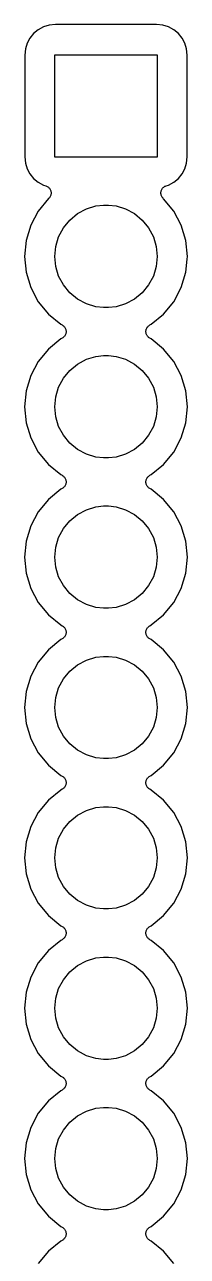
# Model space of a CAD drawing. Extents: x 1.79 to 9.66, y -5.89 to -1.5.
# Drawn here: x 4.634 to 4.742, y -3.663 to -2.844 of the extents above; entities that cross this region are included whole.
import ezdxf

# ---------------------------------------------------------------- set-up
doc = ezdxf.new("R2010")
doc.units = 0
doc.header["$MEASUREMENT"] = 0
doc.layers.add('BLACK', color=7, linetype='CONTINUOUS')

msp = doc.modelspace()

# ---------------------------------------------------------------- linework, layer by layer
at = {"layer": 'BLACK', "linetype": 'CONTINUOUS'}
for p, q in [((4.63979, -2.84959), (4.63729, -2.85263)), ((4.64283, -2.84709), (4.63979, -2.84959)), ((4.64631, -2.84523), (4.64283, -2.84709)), ((4.65008, -2.84409), (4.64631, -2.84523)), ((4.65425, -2.84368), (4.65008, -2.84409)), ((4.72175, -2.84368), (4.65425, -2.84368)), ((4.72592, -2.84409), (4.72175, -2.84368)), ((4.72969, -2.84523), (4.72592, -2.84409)), ((4.73317, -2.84709), (4.72969, -2.84523)), ((4.73621, -2.84959), (4.73317, -2.84709)), ((4.73871, -2.85263), (4.73621, -2.84959)), ((4.63543, -2.85611), (4.63429, -2.85988)), ((4.63729, -2.85263), (4.63543, -2.85611)), ((4.74057, -2.85611), (4.73871, -2.85263)), ((4.74171, -2.85988), (4.74057, -2.85611)), ((4.63429, -2.85988), (4.63388, -2.86405)), ((4.63388, -2.86405), (4.63388, -2.93155)), ((4.654, -2.9318), (4.654, -2.8638)), ((4.654, -2.8638), (4.722, -2.8638)), ((4.722, -2.8638), (4.722, -2.9318)), ((4.74212, -2.86405), (4.74171, -2.85988)), ((4.74212, -2.93155), (4.74212, -2.86405)), ((4.63388, -2.93155), (4.63429, -2.93572)), ((4.722, -2.9318), (4.654, -2.9318)), ((4.74171, -2.93572), (4.74212, -2.93155)), ((4.63429, -2.93572), (4.63543, -2.93949)), ((4.63543, -2.93949), (4.63729, -2.94297)), ((4.73871, -2.94297), (4.74057, -2.93949)), ((4.74057, -2.93949), (4.74171, -2.93572)), ((4.63729, -2.94297), (4.63979, -2.94601)), ((4.63979, -2.94601), (4.64283, -2.94851)), ((4.64283, -2.94851), (4.64631, -2.95037)), ((4.72969, -2.95037), (4.73317, -2.94851)), ((4.73317, -2.94851), (4.73621, -2.94601)), ((4.73621, -2.94601), (4.73871, -2.94297)), ((4.64631, -2.95037), (4.64785, -2.95083)), ((4.64785, -2.95083), (4.64789, -2.95085)), ((4.64789, -2.95085), (4.64789, -2.95085)), ((4.64789, -2.95085), (4.64789, -2.95085)), ((4.64789, -2.95085), (4.64791, -2.95085)), ((4.64791, -2.95085), (4.64835, -2.95104)), ((4.64835, -2.95104), (4.64879, -2.95123)), ((4.64879, -2.95123), (4.6488, -2.95124)), ((4.6488, -2.95124), (4.64881, -2.95124)), ((4.64881, -2.95124), (4.64921, -2.95151)), ((4.64921, -2.95151), (4.6496, -2.95178)), ((4.6496, -2.95178), (4.64961, -2.95179)), ((4.64961, -2.95179), (4.64962, -2.95179)), ((4.64962, -2.95179), (4.64995, -2.95213)), ((4.64995, -2.95213), (4.65028, -2.95247)), ((4.65028, -2.95247), (4.65029, -2.95248)), ((4.65029, -2.95248), (4.6503, -2.95249)), ((4.6503, -2.95249), (4.65056, -2.95289)), ((4.65056, -2.95289), (4.65082, -2.95329)), ((4.65082, -2.95329), (4.65082, -2.9533)), ((4.65082, -2.9533), (4.65083, -2.95331)), ((4.65083, -2.95331), (4.65101, -2.95375)), ((4.65101, -2.95375), (4.65119, -2.95419)), ((4.65127, -2.95661), (4.65118, -2.95708)), ((4.65119, -2.95419), (4.65119, -2.9542)), ((4.65119, -2.9542), (4.65119, -2.95421)), ((4.65119, -2.95421), (4.65128, -2.95468)), ((4.65137, -2.95615), (4.65127, -2.95661)), ((4.65128, -2.95468), (4.65137, -2.95515)), ((4.65137, -2.95515), (4.65137, -2.95516)), ((4.65137, -2.95516), (4.65138, -2.95517)), ((4.65138, -2.95517), (4.65137, -2.95564)), ((4.65137, -2.95564), (4.65137, -2.95613)), ((4.65137, -2.95613), (4.65137, -2.95614)), ((4.65137, -2.95614), (4.65137, -2.95615)), ((4.72462, -2.95606), (4.72463, -2.95558)), ((4.72462, -2.95607), (4.72462, -2.95606)), ((4.72462, -2.95608), (4.72462, -2.95607)), ((4.72471, -2.95655), (4.72462, -2.95608)), ((4.72463, -2.95508), (4.72473, -2.95461)), ((4.72463, -2.95509), (4.72463, -2.95508)), ((4.72463, -2.9551), (4.72463, -2.95509)), ((4.72463, -2.95558), (4.72463, -2.9551)), ((4.7248, -2.95702), (4.72471, -2.95655)), ((4.72473, -2.95461), (4.72483, -2.95415)), ((4.72481, -2.95703), (4.7248, -2.95702)), ((4.72481, -2.95704), (4.72481, -2.95703)), ((4.72499, -2.95748), (4.72481, -2.95704)), ((4.72483, -2.95412), (4.72502, -2.95369)), ((4.72483, -2.95414), (4.72483, -2.95412)), ((4.72483, -2.95415), (4.72483, -2.95414)), ((4.72502, -2.95369), (4.7252, -2.95325)), ((4.7252, -2.95325), (4.72521, -2.95324)), ((4.72521, -2.95323), (4.72548, -2.95283)), ((4.72521, -2.95324), (4.72521, -2.95323)), ((4.72548, -2.95283), (4.72575, -2.95244)), ((4.72575, -2.95243), (4.72576, -2.95242)), ((4.72575, -2.95244), (4.72575, -2.95243)), ((4.72576, -2.95242), (4.7261, -2.95208)), ((4.7261, -2.95208), (4.72644, -2.95175)), ((4.72644, -2.95175), (4.72645, -2.95174)), ((4.72645, -2.95174), (4.72646, -2.95173)), ((4.72646, -2.95173), (4.72686, -2.95147)), ((4.72686, -2.95147), (4.72725, -2.95121)), ((4.72725, -2.95121), (4.72726, -2.9512)), ((4.72726, -2.9512), (4.72727, -2.9512)), ((4.72727, -2.9512), (4.72772, -2.95101)), ((4.72772, -2.95101), (4.72815, -2.95083)), ((4.72815, -2.95083), (4.72969, -2.95037)), ((4.64968, -2.95937), (4.64288, -2.96765)), ((4.6499, -2.95915), (4.64968, -2.95937)), ((4.65024, -2.95881), (4.6499, -2.95915)), ((4.65025, -2.9588), (4.65024, -2.95881)), ((4.65026, -2.95879), (4.65025, -2.9588)), ((4.65052, -2.9584), (4.65026, -2.95879)), ((4.65079, -2.958), (4.65052, -2.9584)), ((4.6508, -2.95799), (4.65079, -2.958)), ((4.65099, -2.95754), (4.6508, -2.95798)), ((4.6508, -2.95798), (4.6508, -2.95799)), ((4.65117, -2.9571), (4.65099, -2.95754)), ((4.65118, -2.95708), (4.65117, -2.95709)), ((4.65117, -2.95709), (4.65117, -2.9571)), ((4.67493, -2.96624), (4.68133, -2.96429)), ((4.68133, -2.96429), (4.68633, -2.9638)), ((4.68633, -2.9638), (4.68967, -2.9638)), ((4.68967, -2.9638), (4.69467, -2.96429)), ((4.69467, -2.96429), (4.70107, -2.96624)), ((4.72517, -2.95792), (4.72499, -2.95748)), ((4.72517, -2.95793), (4.72517, -2.95792)), ((4.72518, -2.95794), (4.72517, -2.95793)), ((4.72544, -2.95834), (4.72518, -2.95794)), ((4.7257, -2.95874), (4.72544, -2.95834)), ((4.72571, -2.95875), (4.7257, -2.95874)), ((4.72571, -2.95876), (4.72571, -2.95875)), ((4.72604, -2.95909), (4.72571, -2.95876)), ((4.72636, -2.95942), (4.72604, -2.95909)), ((4.73312, -2.96765), (4.72636, -2.95942)), ((4.64288, -2.96765), (4.63787, -2.97704)), ((4.66384, -2.97364), (4.66902, -2.96939)), ((4.66902, -2.96939), (4.67493, -2.96624)), ((4.70107, -2.96624), (4.70698, -2.96939)), ((4.70698, -2.96939), (4.71216, -2.97364)), ((4.73813, -2.97704), (4.73312, -2.96765)), ((4.63787, -2.97704), (4.63478, -2.98721)), ((4.65644, -2.98473), (4.65959, -2.97882)), ((4.65959, -2.97882), (4.66384, -2.97364)), ((4.71216, -2.97364), (4.71641, -2.97882)), ((4.71641, -2.97882), (4.71956, -2.98473)), ((4.74122, -2.98721), (4.73813, -2.97704)), ((4.63478, -2.98721), (4.63374, -2.9978)), ((4.65449, -2.99113), (4.65644, -2.98473)), ((4.71956, -2.98473), (4.72151, -2.99113)), ((4.74226, -2.9978), (4.74122, -2.98721)), ((4.63374, -2.9978), (4.63478, -3.00839)), ((4.65384, -2.9978), (4.65449, -2.99113)), ((4.65449, -3.00447), (4.65384, -2.9978)), ((4.72151, -2.99113), (4.72216, -2.9978)), ((4.72216, -2.9978), (4.72151, -3.00447)), ((4.74207, -2.99971), (4.74226, -2.9978)), ((4.65644, -3.01087), (4.65449, -3.00447)), ((4.72151, -3.00447), (4.71956, -3.01087)), ((4.74122, -3.00839), (4.74207, -2.99971)), ((4.74207, -2.99971), (4.74207, -2.99971)), ((4.63478, -3.00839), (4.63787, -3.01856)), ((4.65959, -3.01678), (4.65644, -3.01087)), ((4.71956, -3.01087), (4.71641, -3.01678)), ((4.73813, -3.01856), (4.74122, -3.00839)), ((4.63787, -3.01856), (4.64288, -3.02795)), ((4.66384, -3.02196), (4.65959, -3.01678)), ((4.66902, -3.02621), (4.66384, -3.02196)), ((4.71216, -3.02196), (4.70698, -3.02621)), ((4.71641, -3.01678), (4.71216, -3.02196)), ((4.73312, -3.02795), (4.73813, -3.01856)), ((4.64288, -3.02795), (4.64963, -3.03617)), ((4.67493, -3.02936), (4.66902, -3.02621)), ((4.68133, -3.03131), (4.67493, -3.02936)), ((4.70107, -3.02936), (4.69467, -3.03131)), ((4.70698, -3.02621), (4.70107, -3.02936)), ((4.72637, -3.03617), (4.73312, -3.02795)), ((4.64963, -3.03617), (4.65785, -3.04292)), ((4.68633, -3.0318), (4.68133, -3.03131)), ((4.68967, -3.0318), (4.68633, -3.0318)), ((4.69467, -3.03131), (4.68967, -3.0318)), ((4.71815, -3.04292), (4.72637, -3.03617)), ((4.65785, -3.04292), (4.65874, -3.04339)), ((4.65874, -3.04339), (4.65878, -3.04341)), ((4.65878, -3.04341), (4.65878, -3.04341)), ((4.65878, -3.04341), (4.65878, -3.04341)), ((4.65878, -3.04341), (4.6588, -3.04342)), ((4.6588, -3.04342), (4.6592, -3.0437)), ((4.6592, -3.0437), (4.65959, -3.04396)), ((4.65959, -3.04396), (4.6596, -3.04397)), ((4.6596, -3.04397), (4.65961, -3.04398)), ((4.65961, -3.04398), (4.65994, -3.04432)), ((4.65994, -3.04432), (4.66027, -3.04466)), ((4.66027, -3.04466), (4.66028, -3.04467)), ((4.66028, -3.04467), (4.66029, -3.04468)), ((4.66029, -3.04468), (4.66054, -3.04507)), ((4.66054, -3.04507), (4.66081, -3.04547)), ((4.66081, -3.04547), (4.66081, -3.04548)), ((4.66081, -3.04548), (4.66082, -3.04549)), ((4.66082, -3.04549), (4.661, -3.04593)), ((4.661, -3.04593), (4.66118, -3.04638)), ((4.66118, -3.04638), (4.66118, -3.04639)), ((4.66118, -3.04639), (4.66118, -3.0464)), ((4.66118, -3.0464), (4.66127, -3.04687)), ((4.66127, -3.04687), (4.66136, -3.04734)), ((4.71465, -3.04727), (4.71474, -3.0468)), ((4.71474, -3.0468), (4.71484, -3.04633)), ((4.71484, -3.04631), (4.71503, -3.04588)), ((4.71484, -3.04632), (4.71484, -3.04631)), ((4.71484, -3.04633), (4.71484, -3.04632)), ((4.71503, -3.04588), (4.71521, -3.04543)), ((4.71521, -3.04543), (4.71522, -3.04542)), ((4.71522, -3.04541), (4.71549, -3.04502)), ((4.71522, -3.04542), (4.71522, -3.04541)), ((4.71549, -3.04502), (4.71576, -3.04462)), ((4.71576, -3.04461), (4.71577, -3.0446)), ((4.71576, -3.04462), (4.71576, -3.04461)), ((4.71577, -3.0446), (4.71611, -3.04427)), ((4.71611, -3.04427), (4.71645, -3.04393)), ((4.71645, -3.04393), (4.71646, -3.04393)), ((4.71646, -3.04392), (4.71686, -3.04366)), ((4.71646, -3.04393), (4.71646, -3.04392)), ((4.71686, -3.04366), (4.71726, -3.04339)), ((4.71726, -3.04339), (4.71815, -3.04292)), ((4.65785, -3.05268), (4.64963, -3.05943)), ((4.65874, -3.05221), (4.65785, -3.05268)), ((4.65913, -3.05195), (4.65874, -3.05221)), ((4.65954, -3.05168), (4.65913, -3.05195)), ((4.65955, -3.05167), (4.65954, -3.05167)), ((4.65954, -3.05167), (4.65954, -3.05168)), ((4.65988, -3.05134), (4.65955, -3.05167)), ((4.66023, -3.051), (4.65988, -3.05134)), ((4.66024, -3.05099), (4.66023, -3.051)), ((4.66051, -3.05059), (4.66024, -3.05098)), ((4.66024, -3.05098), (4.66024, -3.05099)), ((4.66078, -3.05019), (4.66051, -3.05059)), ((4.66079, -3.05017), (4.66078, -3.05018)), ((4.66078, -3.05018), (4.66078, -3.05019)), ((4.66097, -3.04973), (4.66079, -3.05017)), ((4.66116, -3.04929), (4.66097, -3.04973)), ((4.66126, -3.0488), (4.66116, -3.04927)), ((4.66116, -3.04927), (4.66116, -3.04928)), ((4.66116, -3.04928), (4.66116, -3.04929)), ((4.66135, -3.04833), (4.66126, -3.0488)), ((4.66136, -3.04832), (4.66135, -3.04833)), ((4.66136, -3.04734), (4.66136, -3.04735)), ((4.66136, -3.04735), (4.66136, -3.04736)), ((4.66136, -3.04736), (4.66136, -3.04784)), ((4.66136, -3.04784), (4.66136, -3.04831)), ((4.66136, -3.04831), (4.66136, -3.04832)), ((4.71464, -3.04728), (4.71465, -3.04727)), ((4.71464, -3.04729), (4.71464, -3.04728)), ((4.71464, -3.04777), (4.71464, -3.04729)), ((4.71464, -3.04824), (4.71464, -3.04777)), ((4.71464, -3.04825), (4.71464, -3.04824)), ((4.71464, -3.04826), (4.71464, -3.04825)), ((4.71473, -3.04873), (4.71464, -3.04826)), ((4.71482, -3.0492), (4.71473, -3.04873)), ((4.71482, -3.04921), (4.71482, -3.0492)), ((4.71482, -3.04922), (4.71482, -3.04921)), ((4.715, -3.04967), (4.71482, -3.04922)), ((4.71518, -3.05011), (4.715, -3.04967)), ((4.71519, -3.05012), (4.71518, -3.05011)), ((4.71519, -3.05013), (4.71519, -3.05012)), ((4.71545, -3.05052), (4.71519, -3.05013)), ((4.71571, -3.05092), (4.71545, -3.05052)), ((4.71572, -3.05093), (4.71571, -3.05092)), ((4.71573, -3.05094), (4.71572, -3.05093)), ((4.71606, -3.05128), (4.71573, -3.05094)), ((4.71639, -3.05162), (4.71606, -3.05128)), ((4.7164, -3.05163), (4.71639, -3.05162)), ((4.71641, -3.05164), (4.7164, -3.05163)), ((4.7168, -3.05191), (4.71641, -3.05164)), ((4.7172, -3.05218), (4.7168, -3.05191)), ((4.71722, -3.05219), (4.7172, -3.05218)), ((4.71726, -3.05221), (4.71722, -3.05219)), ((4.71722, -3.05219), (4.71722, -3.05219)), ((4.71722, -3.05219), (4.71722, -3.05219)), ((4.71815, -3.05268), (4.71726, -3.05221)), ((4.72637, -3.05943), (4.71815, -3.05268)), ((4.64963, -3.05943), (4.64288, -3.06765)), ((4.73312, -3.06765), (4.72637, -3.05943)), ((4.64288, -3.06765), (4.63787, -3.07704)), ((4.66384, -3.07364), (4.66902, -3.06939)), ((4.66902, -3.06939), (4.67493, -3.06624)), ((4.67493, -3.06624), (4.68133, -3.06429)), ((4.68133, -3.06429), (4.68633, -3.0638)), ((4.68633, -3.0638), (4.68967, -3.0638)), ((4.68967, -3.0638), (4.69467, -3.06429)), ((4.69467, -3.06429), (4.70107, -3.06624)), ((4.70107, -3.06624), (4.70698, -3.06939)), ((4.70698, -3.06939), (4.71216, -3.07364)), ((4.73813, -3.07704), (4.73312, -3.06765)), ((4.63787, -3.07704), (4.63478, -3.08721)), ((4.65644, -3.08473), (4.65959, -3.07882)), ((4.65959, -3.07882), (4.66384, -3.07364)), ((4.71216, -3.07364), (4.71641, -3.07882)), ((4.71641, -3.07882), (4.71956, -3.08473)), ((4.74122, -3.08721), (4.73813, -3.07704)), ((4.63478, -3.08721), (4.63374, -3.0978)), ((4.65449, -3.09113), (4.65644, -3.08473)), ((4.71956, -3.08473), (4.72151, -3.09113)), ((4.74226, -3.0978), (4.74122, -3.08721)), ((4.65384, -3.0978), (4.65449, -3.09113)), ((4.72151, -3.09113), (4.72216, -3.0978)), ((4.63374, -3.0978), (4.63478, -3.10839)), ((4.65449, -3.10447), (4.65384, -3.0978)), ((4.65644, -3.11087), (4.65449, -3.10447)), ((4.72151, -3.10447), (4.71956, -3.11087)), ((4.72216, -3.0978), (4.72151, -3.10447)), ((4.74122, -3.10839), (4.74226, -3.0978)), ((4.63478, -3.10839), (4.63787, -3.11856)), ((4.65959, -3.11678), (4.65644, -3.11087)), ((4.71956, -3.11087), (4.71641, -3.11678)), ((4.73813, -3.11856), (4.74122, -3.10839)), ((4.63787, -3.11856), (4.64288, -3.12795)), ((4.66384, -3.12196), (4.65959, -3.11678)), ((4.71641, -3.11678), (4.71216, -3.12196)), ((4.73312, -3.12795), (4.73813, -3.11856)), ((4.64288, -3.12795), (4.64963, -3.13617)), ((4.66902, -3.12621), (4.66384, -3.12196)), ((4.67493, -3.12936), (4.66902, -3.12621)), ((4.70698, -3.12621), (4.70107, -3.12936)), ((4.71216, -3.12196), (4.70698, -3.12621)), ((4.72637, -3.13617), (4.73312, -3.12795)), ((4.64963, -3.13617), (4.65785, -3.14292)), ((4.68133, -3.13131), (4.67493, -3.12936)), ((4.68633, -3.1318), (4.68133, -3.13131)), ((4.68967, -3.1318), (4.68633, -3.1318)), ((4.69467, -3.13131), (4.68967, -3.1318)), ((4.70107, -3.12936), (4.69467, -3.13131)), ((4.71815, -3.14292), (4.72637, -3.13617)), ((4.65785, -3.14292), (4.65874, -3.14339)), ((4.65874, -3.14339), (4.65878, -3.14341)), ((4.65878, -3.14341), (4.65878, -3.14341)), ((4.65878, -3.14341), (4.65878, -3.14341)), ((4.65878, -3.14341), (4.6588, -3.14342)), ((4.6588, -3.14342), (4.6592, -3.1437)), ((4.6592, -3.1437), (4.65959, -3.14396)), ((4.65959, -3.14396), (4.6596, -3.14397)), ((4.6596, -3.14397), (4.65961, -3.14398)), ((4.65961, -3.14398), (4.65994, -3.14432)), ((4.65994, -3.14432), (4.66027, -3.14466)), ((4.66027, -3.14466), (4.66028, -3.14467)), ((4.66028, -3.14467), (4.66029, -3.14468)), ((4.66029, -3.14468), (4.66054, -3.14507)), ((4.66054, -3.14507), (4.66081, -3.14547)), ((4.66081, -3.14547), (4.66081, -3.14548)), ((4.71503, -3.14588), (4.71521, -3.14543)), ((4.71521, -3.14543), (4.71522, -3.14542)), ((4.71522, -3.14541), (4.71549, -3.14502)), ((4.71522, -3.14542), (4.71522, -3.14541)), ((4.71549, -3.14502), (4.71576, -3.14462)), ((4.71576, -3.14461), (4.71577, -3.1446)), ((4.71576, -3.14462), (4.71576, -3.14461)), ((4.71577, -3.1446), (4.71611, -3.14427)), ((4.71611, -3.14427), (4.71645, -3.14393)), ((4.71645, -3.14393), (4.71646, -3.14393)), ((4.71646, -3.14392), (4.71686, -3.14366)), ((4.71646, -3.14393), (4.71646, -3.14392)), ((4.71686, -3.14366), (4.71726, -3.14339)), ((4.71726, -3.14339), (4.71815, -3.14292)), ((4.65785, -3.15268), (4.64963, -3.15943)), ((4.65874, -3.15221), (4.65785, -3.15268)), ((4.65913, -3.15195), (4.65874, -3.15221)), ((4.65954, -3.15168), (4.65913, -3.15195)), ((4.65955, -3.15167), (4.65954, -3.15167)), ((4.65954, -3.15167), (4.65954, -3.15168)), ((4.65988, -3.15134), (4.65955, -3.15167)), ((4.66023, -3.151), (4.65988, -3.15134)), ((4.66024, -3.15099), (4.66023, -3.151)), ((4.66051, -3.15059), (4.66024, -3.15098)), ((4.66024, -3.15098), (4.66024, -3.15099)), ((4.66078, -3.15019), (4.66051, -3.15059)), ((4.66079, -3.15017), (4.66078, -3.15018)), ((4.66078, -3.15018), (4.66078, -3.15019)), ((4.66097, -3.14973), (4.66079, -3.15017)), ((4.66081, -3.14548), (4.66082, -3.14549)), ((4.66082, -3.14549), (4.661, -3.14593)), ((4.66116, -3.14929), (4.66097, -3.14973)), ((4.661, -3.14593), (4.66118, -3.14638)), ((4.66126, -3.1488), (4.66116, -3.14927)), ((4.66116, -3.14927), (4.66116, -3.14928)), ((4.66116, -3.14928), (4.66116, -3.14929)), ((4.66118, -3.14638), (4.66118, -3.14639)), ((4.66118, -3.14639), (4.66118, -3.1464)), ((4.66118, -3.1464), (4.66127, -3.14687)), ((4.66135, -3.14833), (4.66126, -3.1488)), ((4.66127, -3.14687), (4.66136, -3.14734)), ((4.66136, -3.14832), (4.66135, -3.14833)), ((4.66136, -3.14734), (4.66136, -3.14735)), ((4.66136, -3.14735), (4.66136, -3.14736)), ((4.66136, -3.14736), (4.66136, -3.14784)), ((4.66136, -3.14784), (4.66136, -3.14831)), ((4.66136, -3.14831), (4.66136, -3.14832)), ((4.71464, -3.14728), (4.71465, -3.14727)), ((4.71464, -3.14729), (4.71464, -3.14728)), ((4.71464, -3.14777), (4.71464, -3.14729)), ((4.71464, -3.14824), (4.71464, -3.14777)), ((4.71464, -3.14825), (4.71464, -3.14824)), ((4.71464, -3.14826), (4.71464, -3.14825)), ((4.71473, -3.14873), (4.71464, -3.14826)), ((4.71465, -3.14727), (4.71474, -3.1468)), ((4.71482, -3.1492), (4.71473, -3.14873)), ((4.71474, -3.1468), (4.71484, -3.14633)), ((4.71482, -3.14921), (4.71482, -3.1492)), ((4.71482, -3.14922), (4.71482, -3.14921)), ((4.715, -3.14966), (4.71482, -3.14922)), ((4.71484, -3.14631), (4.71503, -3.14588)), ((4.71484, -3.14632), (4.71484, -3.14631)), ((4.71484, -3.14633), (4.71484, -3.14632)), ((4.71518, -3.15011), (4.715, -3.14966)), ((4.71519, -3.15012), (4.71518, -3.15011)), ((4.71519, -3.15013), (4.71519, -3.15012)), ((4.71545, -3.15052), (4.71519, -3.15013)), ((4.71571, -3.15092), (4.71545, -3.15052)), ((4.71572, -3.15093), (4.71571, -3.15092)), ((4.71573, -3.15094), (4.71572, -3.15093)), ((4.71606, -3.15128), (4.71573, -3.15094)), ((4.71639, -3.15162), (4.71606, -3.15128)), ((4.7164, -3.15163), (4.71639, -3.15162)), ((4.71641, -3.15164), (4.7164, -3.15163)), ((4.7168, -3.15191), (4.71641, -3.15164)), ((4.7172, -3.15218), (4.7168, -3.15191)), ((4.71722, -3.15219), (4.7172, -3.15218)), ((4.71726, -3.15221), (4.71722, -3.15219)), ((4.71722, -3.15219), (4.71722, -3.15219)), ((4.71722, -3.15219), (4.71722, -3.15219)), ((4.71815, -3.15268), (4.71726, -3.15221)), ((4.72637, -3.15943), (4.71815, -3.15268)), ((4.64963, -3.15943), (4.64288, -3.16765)), ((4.73312, -3.16765), (4.72637, -3.15943)), ((4.64288, -3.16765), (4.63787, -3.17704)), ((4.66384, -3.17364), (4.66902, -3.16939)), ((4.66902, -3.16939), (4.67493, -3.16624)), ((4.67493, -3.16624), (4.68133, -3.16429)), ((4.68133, -3.16429), (4.68633, -3.1638)), ((4.68633, -3.1638), (4.68967, -3.1638)), ((4.68967, -3.1638), (4.69467, -3.16429)), ((4.69467, -3.16429), (4.70107, -3.16624)), ((4.70107, -3.16624), (4.70698, -3.16939)), ((4.70698, -3.16939), (4.71216, -3.17364)), ((4.73813, -3.17704), (4.73312, -3.16765)), ((4.63787, -3.17704), (4.63478, -3.18721)), ((4.65959, -3.17882), (4.66384, -3.17364)), ((4.71216, -3.17364), (4.71641, -3.17882)), ((4.74122, -3.18721), (4.73813, -3.17704)), ((4.65449, -3.19113), (4.65644, -3.18473)), ((4.65644, -3.18473), (4.65959, -3.17882)), ((4.71641, -3.17882), (4.71956, -3.18473)), ((4.71956, -3.18473), (4.72151, -3.19113)), ((4.63478, -3.18721), (4.63374, -3.1978)), ((4.65384, -3.1978), (4.65449, -3.19113)), ((4.72151, -3.19113), (4.72216, -3.1978)), ((4.74226, -3.1978), (4.74122, -3.18721)), ((4.63374, -3.1978), (4.63478, -3.20839)), ((4.65449, -3.20447), (4.65384, -3.1978)), ((4.72216, -3.1978), (4.72151, -3.20447)), ((4.74122, -3.20839), (4.74226, -3.1978)), ((4.63478, -3.20839), (4.63787, -3.21856)), ((4.65644, -3.21087), (4.65449, -3.20447)), ((4.65959, -3.21678), (4.65644, -3.21087)), ((4.71956, -3.21087), (4.71641, -3.21678)), ((4.72151, -3.20447), (4.71956, -3.21087)), ((4.73813, -3.21856), (4.74122, -3.20839)), ((4.63787, -3.21856), (4.64288, -3.22795)), ((4.66384, -3.22196), (4.65959, -3.21678)), ((4.71641, -3.21678), (4.71216, -3.22196)), ((4.73312, -3.22795), (4.73813, -3.21856)), ((4.66902, -3.22621), (4.66384, -3.22196)), ((4.67493, -3.22936), (4.66902, -3.22621)), ((4.70698, -3.22621), (4.70107, -3.22936)), ((4.71216, -3.22196), (4.70698, -3.22621)), ((4.64288, -3.22795), (4.64963, -3.23617)), ((4.68133, -3.23131), (4.67493, -3.22936)), ((4.68633, -3.2318), (4.68133, -3.23131)), ((4.68967, -3.2318), (4.68633, -3.2318)), ((4.69467, -3.23131), (4.68967, -3.2318)), ((4.70107, -3.22936), (4.69467, -3.23131)), ((4.72637, -3.23617), (4.73312, -3.22795)), ((4.64963, -3.23617), (4.65785, -3.24292)), ((4.65785, -3.24292), (4.65874, -3.24339)), ((4.65874, -3.24339), (4.65878, -3.24341)), ((4.65878, -3.24341), (4.65878, -3.24341)), ((4.65878, -3.24341), (4.65878, -3.24341)), ((4.65878, -3.24341), (4.6588, -3.24342)), ((4.6588, -3.24342), (4.6592, -3.2437)), ((4.6592, -3.2437), (4.65959, -3.24396)), ((4.71646, -3.24392), (4.71686, -3.24366)), ((4.71686, -3.24366), (4.71726, -3.24339)), ((4.71726, -3.24339), (4.71815, -3.24292)), ((4.71815, -3.24292), (4.72637, -3.23617)), ((4.65913, -3.25195), (4.65874, -3.25221)), ((4.65954, -3.25168), (4.65913, -3.25195)), ((4.65955, -3.25167), (4.65954, -3.25167)), ((4.65954, -3.25167), (4.65954, -3.25168)), ((4.65988, -3.25134), (4.65955, -3.25167)), ((4.65959, -3.24396), (4.6596, -3.24397)), ((4.6596, -3.24397), (4.65961, -3.24398)), ((4.65961, -3.24398), (4.65994, -3.24432)), ((4.66023, -3.251), (4.65988, -3.25134)), ((4.65994, -3.24432), (4.66027, -3.24466)), ((4.66024, -3.25099), (4.66023, -3.251)), ((4.66051, -3.25059), (4.66024, -3.25098)), ((4.66024, -3.25098), (4.66024, -3.25099)), ((4.66027, -3.24466), (4.66028, -3.24467)), ((4.66028, -3.24467), (4.66029, -3.24468)), ((4.66029, -3.24468), (4.66054, -3.24507)), ((4.66078, -3.25019), (4.66051, -3.25059)), ((4.66054, -3.24507), (4.66081, -3.24547)), ((4.66079, -3.25017), (4.66078, -3.25018)), ((4.66078, -3.25018), (4.66078, -3.25019)), ((4.66097, -3.24973), (4.66079, -3.25017)), ((4.66081, -3.24547), (4.66081, -3.24548)), ((4.66081, -3.24548), (4.66082, -3.24549)), ((4.66082, -3.24549), (4.661, -3.24593)), ((4.66116, -3.24929), (4.66097, -3.24973)), ((4.661, -3.24593), (4.66118, -3.24638)), ((4.66126, -3.2488), (4.66116, -3.24927)), ((4.66116, -3.24927), (4.66116, -3.24928)), ((4.66116, -3.24928), (4.66116, -3.24929)), ((4.66118, -3.24638), (4.66118, -3.24639)), ((4.66118, -3.24639), (4.66118, -3.2464)), ((4.66118, -3.2464), (4.66127, -3.24686)), ((4.66135, -3.24833), (4.66126, -3.2488)), ((4.66127, -3.24686), (4.66136, -3.24734)), ((4.66136, -3.24832), (4.66135, -3.24833)), ((4.66136, -3.24734), (4.66136, -3.24735)), ((4.66136, -3.24735), (4.66136, -3.24736)), ((4.66136, -3.24736), (4.66136, -3.24784)), ((4.66136, -3.24784), (4.66136, -3.24831)), ((4.66136, -3.24831), (4.66136, -3.24832)), ((4.71464, -3.24728), (4.71465, -3.24727)), ((4.71464, -3.24729), (4.71464, -3.24728)), ((4.71464, -3.24776), (4.71464, -3.24729)), ((4.71464, -3.24824), (4.71464, -3.24776)), ((4.71464, -3.24825), (4.71464, -3.24824)), ((4.71464, -3.24826), (4.71464, -3.24825)), ((4.71473, -3.24873), (4.71464, -3.24826)), ((4.71465, -3.24727), (4.71474, -3.2468)), ((4.71482, -3.2492), (4.71473, -3.24873)), ((4.71474, -3.2468), (4.71484, -3.24633)), ((4.71482, -3.24921), (4.71482, -3.2492)), ((4.71482, -3.24922), (4.71482, -3.24921)), ((4.715, -3.24966), (4.71482, -3.24922)), ((4.71484, -3.24631), (4.71503, -3.24588)), ((4.71484, -3.24632), (4.71484, -3.24631)), ((4.71484, -3.24633), (4.71484, -3.24632)), ((4.71518, -3.25011), (4.715, -3.24966)), ((4.71503, -3.24588), (4.71521, -3.24543)), ((4.71519, -3.25012), (4.71518, -3.25011)), ((4.71519, -3.25013), (4.71519, -3.25012)), ((4.71545, -3.25052), (4.71519, -3.25013)), ((4.71521, -3.24543), (4.71522, -3.24542)), ((4.71522, -3.24541), (4.71549, -3.24502)), ((4.71522, -3.24542), (4.71522, -3.24541)), ((4.71571, -3.25092), (4.71545, -3.25052)), ((4.71549, -3.24502), (4.71576, -3.24462)), ((4.71572, -3.25093), (4.71571, -3.25092)), ((4.71573, -3.25094), (4.71572, -3.25093)), ((4.71606, -3.25128), (4.71573, -3.25094)), ((4.71576, -3.24461), (4.71577, -3.2446)), ((4.71576, -3.24462), (4.71576, -3.24461)), ((4.71577, -3.2446), (4.71611, -3.24427)), ((4.71639, -3.25162), (4.71606, -3.25128)), ((4.71611, -3.24427), (4.71645, -3.24393)), ((4.7164, -3.25163), (4.71639, -3.25162)), ((4.71641, -3.25164), (4.7164, -3.25163)), ((4.7168, -3.25191), (4.71641, -3.25164)), ((4.71645, -3.24393), (4.71646, -3.24393)), ((4.71646, -3.24393), (4.71646, -3.24392)), ((4.7172, -3.25218), (4.7168, -3.25191)), ((4.64963, -3.25943), (4.64288, -3.26765)), ((4.65785, -3.25268), (4.64963, -3.25943)), ((4.65874, -3.25221), (4.65785, -3.25268)), ((4.71722, -3.25219), (4.7172, -3.25218)), ((4.71726, -3.25221), (4.71722, -3.25219)), ((4.71722, -3.25219), (4.71722, -3.25219)), ((4.71722, -3.25219), (4.71722, -3.25219)), ((4.71815, -3.25268), (4.71726, -3.25221)), ((4.72637, -3.25943), (4.71815, -3.25268)), ((4.73312, -3.26765), (4.72637, -3.25943)), ((4.64288, -3.26765), (4.63787, -3.27704)), ((4.66902, -3.26939), (4.67493, -3.26624)), ((4.67493, -3.26624), (4.68133, -3.26429)), ((4.68133, -3.26429), (4.68633, -3.2638)), ((4.68633, -3.2638), (4.68967, -3.2638)), ((4.68967, -3.2638), (4.69467, -3.26429)), ((4.69467, -3.26429), (4.70107, -3.26624)), ((4.70107, -3.26624), (4.70698, -3.26939)), ((4.73813, -3.27704), (4.73312, -3.26765)), ((4.65959, -3.27882), (4.66384, -3.27364)), ((4.66384, -3.27364), (4.66902, -3.26939)), ((4.70698, -3.26939), (4.71216, -3.27364)), ((4.71216, -3.27364), (4.71641, -3.27882)), ((4.63787, -3.27704), (4.63478, -3.28721)), ((4.65449, -3.29113), (4.65644, -3.28473)), ((4.65644, -3.28473), (4.65959, -3.27882)), ((4.71641, -3.27882), (4.71956, -3.28473)), ((4.71956, -3.28473), (4.72151, -3.29113)), ((4.74122, -3.28721), (4.73813, -3.27704)), ((4.63478, -3.28721), (4.63374, -3.2978)), ((4.65384, -3.2978), (4.65449, -3.29113)), ((4.72151, -3.29113), (4.72216, -3.2978)), ((4.74226, -3.2978), (4.74122, -3.28721)), ((4.63374, -3.2978), (4.63478, -3.30839)), ((4.65449, -3.30447), (4.65384, -3.2978)), ((4.72216, -3.2978), (4.72151, -3.30447)), ((4.74122, -3.30839), (4.74226, -3.2978)), ((4.63478, -3.30839), (4.63787, -3.31856)), ((4.65644, -3.31087), (4.65449, -3.30447)), ((4.72151, -3.30447), (4.71956, -3.31087)), ((4.73813, -3.31856), (4.74122, -3.30839)), ((4.65959, -3.31678), (4.65644, -3.31087)), ((4.66384, -3.32196), (4.65959, -3.31678)), ((4.71641, -3.31678), (4.71216, -3.32196)), ((4.71956, -3.31087), (4.71641, -3.31678)), ((4.63787, -3.31856), (4.64288, -3.32795)), ((4.66902, -3.32621), (4.66384, -3.32196)), ((4.71216, -3.32196), (4.70698, -3.32621)), ((4.73312, -3.32795), (4.73813, -3.31856)), ((4.64288, -3.32795), (4.64963, -3.33617)), ((4.67493, -3.32936), (4.66902, -3.32621)), ((4.68133, -3.33131), (4.67493, -3.32936)), ((4.68633, -3.3318), (4.68133, -3.33131)), ((4.68967, -3.3318), (4.68633, -3.3318)), ((4.69467, -3.33131), (4.68967, -3.3318)), ((4.70107, -3.32936), (4.69467, -3.33131)), ((4.70698, -3.32621), (4.70107, -3.32936)), ((4.72637, -3.33617), (4.73312, -3.32795)), ((4.64963, -3.33617), (4.65785, -3.34292)), ((4.71815, -3.34292), (4.72637, -3.33617)), ((4.65785, -3.34292), (4.65874, -3.34339)), ((4.65874, -3.34339), (4.65878, -3.34341)), ((4.65878, -3.34341), (4.65878, -3.34341)), ((4.65878, -3.34341), (4.65878, -3.34341)), ((4.65878, -3.34341), (4.6588, -3.34342)), ((4.6588, -3.34342), (4.6592, -3.3437)), ((4.6592, -3.3437), (4.65959, -3.34396)), ((4.65959, -3.34396), (4.6596, -3.34397)), ((4.6596, -3.34397), (4.65961, -3.34398)), ((4.65961, -3.34398), (4.65994, -3.34432)), ((4.65994, -3.34432), (4.66027, -3.34466)), ((4.66027, -3.34466), (4.66028, -3.34467)), ((4.66028, -3.34467), (4.66029, -3.34468)), ((4.66029, -3.34468), (4.66054, -3.34507)), ((4.66078, -3.35019), (4.66051, -3.35059)), ((4.66054, -3.34507), (4.66081, -3.34547)), ((4.66079, -3.35017), (4.66078, -3.35018)), ((4.66078, -3.35018), (4.66078, -3.35019)), ((4.66097, -3.34972), (4.66079, -3.35017)), ((4.66081, -3.34547), (4.66081, -3.34548)), ((4.66081, -3.34548), (4.66082, -3.34549)), ((4.66082, -3.34549), (4.661, -3.34593)), ((4.66116, -3.34929), (4.66097, -3.34972)), ((4.661, -3.34593), (4.66118, -3.34638)), ((4.66126, -3.3488), (4.66116, -3.34927)), ((4.66116, -3.34927), (4.66116, -3.34928)), ((4.66116, -3.34928), (4.66116, -3.34929)), ((4.66118, -3.34638), (4.66118, -3.34639)), ((4.66118, -3.34639), (4.66118, -3.3464)), ((4.66118, -3.3464), (4.66127, -3.34687)), ((4.66135, -3.34833), (4.66126, -3.3488)), ((4.66127, -3.34687), (4.66136, -3.34734)), ((4.66136, -3.34832), (4.66135, -3.34833)), ((4.66136, -3.34734), (4.66136, -3.34735)), ((4.66136, -3.34735), (4.66136, -3.34736)), ((4.66136, -3.34736), (4.66136, -3.34784)), ((4.66136, -3.34784), (4.66136, -3.34831)), ((4.66136, -3.34831), (4.66136, -3.34832)), ((4.71464, -3.34728), (4.71465, -3.34727)), ((4.71464, -3.34729), (4.71464, -3.34728)), ((4.71464, -3.34777), (4.71464, -3.34729)), ((4.71464, -3.34824), (4.71464, -3.34777)), ((4.71464, -3.34825), (4.71464, -3.34824)), ((4.71464, -3.34826), (4.71464, -3.34825)), ((4.71473, -3.34873), (4.71464, -3.34826)), ((4.71465, -3.34727), (4.71474, -3.3468)), ((4.71482, -3.3492), (4.71473, -3.34873)), ((4.71474, -3.3468), (4.71484, -3.34633)), ((4.71482, -3.34921), (4.71482, -3.3492)), ((4.71482, -3.34922), (4.71482, -3.34921)), ((4.715, -3.34966), (4.71482, -3.34922)), ((4.71484, -3.34631), (4.71503, -3.34588)), ((4.71484, -3.34632), (4.71484, -3.34631)), ((4.71484, -3.34633), (4.71484, -3.34632)), ((4.71518, -3.35011), (4.715, -3.34966)), ((4.71503, -3.34588), (4.71521, -3.34543)), ((4.71519, -3.35012), (4.71518, -3.35011)), ((4.71519, -3.35013), (4.71519, -3.35012)), ((4.71545, -3.35052), (4.71519, -3.35013)), ((4.71521, -3.34543), (4.71522, -3.34542)), ((4.71522, -3.34541), (4.71549, -3.34502)), ((4.71522, -3.34542), (4.71522, -3.34541)), ((4.71549, -3.34502), (4.71576, -3.34462)), ((4.71576, -3.34461), (4.71577, -3.3446)), ((4.71576, -3.34462), (4.71576, -3.34461)), ((4.71577, -3.3446), (4.71611, -3.34427)), ((4.71611, -3.34427), (4.71645, -3.34393)), ((4.71645, -3.34393), (4.71646, -3.34393)), ((4.71646, -3.34392), (4.71686, -3.34366)), ((4.71646, -3.34393), (4.71646, -3.34392)), ((4.71686, -3.34366), (4.71726, -3.34339)), ((4.71726, -3.34339), (4.71815, -3.34292)), ((4.65785, -3.35268), (4.64963, -3.35943)), ((4.65874, -3.35221), (4.65785, -3.35268)), ((4.65913, -3.35195), (4.65874, -3.35221)), ((4.65954, -3.35168), (4.65913, -3.35195)), ((4.65955, -3.35167), (4.65954, -3.35167)), ((4.65954, -3.35167), (4.65954, -3.35168)), ((4.65988, -3.35134), (4.65955, -3.35167)), ((4.66023, -3.351), (4.65988, -3.35134)), ((4.66024, -3.35099), (4.66023, -3.351)), ((4.66051, -3.35059), (4.66024, -3.35098)), ((4.66024, -3.35098), (4.66024, -3.35099)), ((4.71571, -3.35092), (4.71545, -3.35052)), ((4.71572, -3.35093), (4.71571, -3.35092)), ((4.71573, -3.35094), (4.71572, -3.35093)), ((4.71606, -3.35128), (4.71573, -3.35094)), ((4.71639, -3.35162), (4.71606, -3.35128)), ((4.7164, -3.35163), (4.71639, -3.35162)), ((4.71641, -3.35164), (4.7164, -3.35163)), ((4.7168, -3.35191), (4.71641, -3.35164)), ((4.7172, -3.35218), (4.7168, -3.35191)), ((4.71722, -3.35219), (4.7172, -3.35218)), ((4.71726, -3.35221), (4.71722, -3.35219)), ((4.71722, -3.35219), (4.71722, -3.35219)), ((4.71722, -3.35219), (4.71722, -3.35219)), ((4.71815, -3.35268), (4.71726, -3.35221)), ((4.72637, -3.35943), (4.71815, -3.35268)), ((4.64963, -3.35943), (4.64288, -3.36765)), ((4.66902, -3.36939), (4.67493, -3.36624)), ((4.67493, -3.36624), (4.68133, -3.36429)), ((4.68133, -3.36429), (4.68633, -3.3638)), ((4.68633, -3.3638), (4.68967, -3.3638)), ((4.68967, -3.3638), (4.69467, -3.36429)), ((4.69467, -3.36429), (4.70107, -3.36624)), ((4.70107, -3.36624), (4.70698, -3.36939)), ((4.73312, -3.36765), (4.72637, -3.35943)), ((4.64288, -3.36765), (4.63787, -3.37704)), ((4.65959, -3.37882), (4.66384, -3.37364)), ((4.66384, -3.37364), (4.66902, -3.36939)), ((4.70698, -3.36939), (4.71216, -3.37364)), ((4.71216, -3.37364), (4.71641, -3.37882)), ((4.73813, -3.37704), (4.73312, -3.36765)), ((4.63787, -3.37704), (4.63478, -3.38721)), ((4.65644, -3.38473), (4.65959, -3.37882)), ((4.71641, -3.37882), (4.71956, -3.38473)), ((4.74122, -3.38721), (4.73813, -3.37704)), ((4.63478, -3.38721), (4.63374, -3.3978)), ((4.65384, -3.3978), (4.65449, -3.39113)), ((4.65449, -3.39113), (4.65644, -3.38473)), ((4.71956, -3.38473), (4.72151, -3.39113)), ((4.72151, -3.39113), (4.72216, -3.3978)), ((4.74226, -3.3978), (4.74122, -3.38721)), ((4.63374, -3.3978), (4.63478, -3.40839)), ((4.65449, -3.40447), (4.65384, -3.3978)), ((4.72216, -3.3978), (4.72151, -3.40447)), ((4.74122, -3.40839), (4.74226, -3.3978)), ((4.65644, -3.41087), (4.65449, -3.40447)), ((4.72151, -3.40447), (4.71956, -3.41087)), ((4.63478, -3.40839), (4.63787, -3.41856)), ((4.65959, -3.41678), (4.65644, -3.41087)), ((4.71956, -3.41087), (4.71641, -3.41678)), ((4.73813, -3.41856), (4.74122, -3.40839)), ((4.63787, -3.41856), (4.64288, -3.42795)), ((4.66384, -3.42196), (4.65959, -3.41678)), ((4.66902, -3.42621), (4.66384, -3.42196)), ((4.71216, -3.42196), (4.70698, -3.42621)), ((4.71641, -3.41678), (4.71216, -3.42196)), ((4.73312, -3.42795), (4.73813, -3.41856)), ((4.64288, -3.42795), (4.64963, -3.43617)), ((4.67493, -3.42936), (4.66902, -3.42621)), ((4.68133, -3.43131), (4.67493, -3.42936)), ((4.68633, -3.4318), (4.68133, -3.43131)), ((4.68967, -3.4318), (4.68633, -3.4318)), ((4.69467, -3.43131), (4.68967, -3.4318)), ((4.70107, -3.42936), (4.69467, -3.43131)), ((4.70698, -3.42621), (4.70107, -3.42936)), ((4.72637, -3.43617), (4.73312, -3.42795)), ((4.64963, -3.43617), (4.65785, -3.44292)), ((4.71815, -3.44292), (4.72637, -3.43617)), ((4.65785, -3.44292), (4.65874, -3.44339)), ((4.65874, -3.44339), (4.65878, -3.44341)), ((4.65878, -3.44341), (4.65878, -3.44341)), ((4.65878, -3.44341), (4.65878, -3.44341)), ((4.65878, -3.44341), (4.6588, -3.44342)), ((4.6588, -3.44342), (4.6592, -3.4437)), ((4.6592, -3.4437), (4.65959, -3.44396)), ((4.65959, -3.44396), (4.6596, -3.44397)), ((4.6596, -3.44397), (4.65961, -3.44398)), ((4.65961, -3.44398), (4.65994, -3.44432)), ((4.65994, -3.44432), (4.66027, -3.44466)), ((4.66027, -3.44466), (4.66028, -3.44467)), ((4.66028, -3.44467), (4.66029, -3.44468)), ((4.66029, -3.44468), (4.66054, -3.44507)), ((4.66054, -3.44507), (4.66081, -3.44547)), ((4.66081, -3.44547), (4.66081, -3.44548)), ((4.66081, -3.44548), (4.66082, -3.44549)), ((4.66082, -3.44549), (4.661, -3.44593)), ((4.661, -3.44593), (4.66118, -3.44638)), ((4.66118, -3.44638), (4.66118, -3.44639)), ((4.66118, -3.44639), (4.66118, -3.4464)), ((4.66118, -3.4464), (4.66127, -3.44686)), ((4.66135, -3.44833), (4.66126, -3.4488)), ((4.66127, -3.44686), (4.66136, -3.44734)), ((4.66136, -3.44832), (4.66135, -3.44833)), ((4.66136, -3.44734), (4.66136, -3.44735)), ((4.66136, -3.44735), (4.66136, -3.44736)), ((4.66136, -3.44736), (4.66136, -3.44784)), ((4.66136, -3.44784), (4.66136, -3.44831)), ((4.66136, -3.44831), (4.66136, -3.44832)), ((4.71464, -3.44728), (4.71465, -3.44727)), ((4.71464, -3.44729), (4.71464, -3.44728)), ((4.71464, -3.44777), (4.71464, -3.44729)), ((4.71464, -3.44824), (4.71464, -3.44777)), ((4.71464, -3.44825), (4.71464, -3.44824)), ((4.71464, -3.44826), (4.71464, -3.44825)), ((4.71473, -3.44873), (4.71464, -3.44826)), ((4.71465, -3.44727), (4.71474, -3.4468)), ((4.71474, -3.4468), (4.71484, -3.44633)), ((4.71484, -3.44631), (4.71503, -3.44588)), ((4.71484, -3.44632), (4.71484, -3.44631)), ((4.71484, -3.44633), (4.71484, -3.44632)), ((4.71503, -3.44588), (4.71521, -3.44543)), ((4.71521, -3.44543), (4.71522, -3.44542)), ((4.71522, -3.44541), (4.71549, -3.44502)), ((4.71522, -3.44542), (4.71522, -3.44541)), ((4.71549, -3.44502), (4.71576, -3.44462)), ((4.71576, -3.44461), (4.71577, -3.4446)), ((4.71576, -3.44462), (4.71576, -3.44461)), ((4.71577, -3.4446), (4.71611, -3.44427)), ((4.71611, -3.44427), (4.71645, -3.44393)), ((4.71645, -3.44393), (4.71646, -3.44393)), ((4.71646, -3.44392), (4.71686, -3.44366)), ((4.71646, -3.44393), (4.71646, -3.44392)), ((4.71686, -3.44366), (4.71726, -3.44339)), ((4.71726, -3.44339), (4.71815, -3.44292)), ((4.65785, -3.45268), (4.64963, -3.45943)), ((4.65874, -3.45221), (4.65785, -3.45268)), ((4.65913, -3.45195), (4.65874, -3.45221)), ((4.65954, -3.45168), (4.65913, -3.45195)), ((4.65955, -3.45167), (4.65954, -3.45167)), ((4.65954, -3.45167), (4.65954, -3.45168)), ((4.65988, -3.45134), (4.65955, -3.45167)), ((4.66023, -3.451), (4.65988, -3.45134)), ((4.66024, -3.45099), (4.66023, -3.451)), ((4.66051, -3.45059), (4.66024, -3.45098)), ((4.66024, -3.45098), (4.66024, -3.45099)), ((4.66078, -3.45019), (4.66051, -3.45059)), ((4.66079, -3.45017), (4.66078, -3.45018)), ((4.66078, -3.45018), (4.66078, -3.45019)), ((4.66097, -3.44973), (4.66079, -3.45017)), ((4.66116, -3.44929), (4.66097, -3.44973)), ((4.66126, -3.4488), (4.66116, -3.44927)), ((4.66116, -3.44927), (4.66116, -3.44928)), ((4.66116, -3.44928), (4.66116, -3.44929)), ((4.71482, -3.4492), (4.71473, -3.44873)), ((4.71482, -3.44921), (4.71482, -3.4492)), ((4.71482, -3.44922), (4.71482, -3.44921)), ((4.715, -3.44966), (4.71482, -3.44922)), ((4.71518, -3.45011), (4.715, -3.44966)), ((4.71519, -3.45012), (4.71518, -3.45011)), ((4.71519, -3.45013), (4.71519, -3.45012)), ((4.71545, -3.45052), (4.71519, -3.45013)), ((4.71571, -3.45092), (4.71545, -3.45052)), ((4.71572, -3.45093), (4.71571, -3.45092)), ((4.71573, -3.45094), (4.71572, -3.45093)), ((4.71606, -3.45128), (4.71573, -3.45094)), ((4.71639, -3.45162), (4.71606, -3.45128)), ((4.7164, -3.45163), (4.71639, -3.45162)), ((4.71641, -3.45164), (4.7164, -3.45163)), ((4.7168, -3.45191), (4.71641, -3.45164)), ((4.7172, -3.45218), (4.7168, -3.45191)), ((4.71722, -3.45219), (4.7172, -3.45218)), ((4.71726, -3.45221), (4.71722, -3.45219)), ((4.71722, -3.45219), (4.71722, -3.45219)), ((4.71722, -3.45219), (4.71722, -3.45219)), ((4.71815, -3.45268), (4.71726, -3.45221)), ((4.72637, -3.45943), (4.71815, -3.45268)), ((4.64963, -3.45943), (4.64288, -3.46765)), ((4.67493, -3.46624), (4.68133, -3.46429)), ((4.68133, -3.46429), (4.68633, -3.4638)), ((4.68633, -3.4638), (4.68967, -3.4638)), ((4.68967, -3.4638), (4.69467, -3.46429)), ((4.69467, -3.46429), (4.70107, -3.46624)), ((4.73312, -3.46765), (4.72637, -3.45943)), ((4.64288, -3.46765), (4.63787, -3.47704)), ((4.66384, -3.47364), (4.66902, -3.46939)), ((4.66902, -3.46939), (4.67493, -3.46624)), ((4.70107, -3.46624), (4.70698, -3.46939)), ((4.70698, -3.46939), (4.71216, -3.47364)), ((4.73813, -3.47704), (4.73312, -3.46765)), ((4.63787, -3.47704), (4.63478, -3.48721)), ((4.65644, -3.48473), (4.65959, -3.47882)), ((4.65959, -3.47882), (4.66384, -3.47364)), ((4.71216, -3.47364), (4.71641, -3.47882)), ((4.71641, -3.47882), (4.71956, -3.48473)), ((4.74122, -3.48721), (4.73813, -3.47704)), ((4.63478, -3.48721), (4.63374, -3.4978)), ((4.65449, -3.49113), (4.65644, -3.48473)), ((4.71956, -3.48473), (4.72151, -3.49113)), ((4.74226, -3.4978), (4.74122, -3.48721)), ((4.65384, -3.4978), (4.65449, -3.49113)), ((4.72151, -3.49113), (4.72216, -3.4978)), ((4.63374, -3.4978), (4.63478, -3.50839)), ((4.65449, -3.50447), (4.65384, -3.4978)), ((4.65644, -3.51087), (4.65449, -3.50447)), ((4.72151, -3.50447), (4.71956, -3.51087)), ((4.72216, -3.4978), (4.72151, -3.50447)), ((4.74122, -3.50839), (4.74226, -3.4978)), ((4.63478, -3.50839), (4.63787, -3.51856)), ((4.65959, -3.51678), (4.65644, -3.51087)), ((4.71956, -3.51087), (4.71641, -3.51678)), ((4.73813, -3.51856), (4.74122, -3.50839)), ((4.63787, -3.51856), (4.64288, -3.52795)), ((4.66384, -3.52196), (4.65959, -3.51678)), ((4.66902, -3.52621), (4.66384, -3.52196)), ((4.71216, -3.52196), (4.70698, -3.52621)), ((4.71641, -3.51678), (4.71216, -3.52196)), ((4.73312, -3.52795), (4.73813, -3.51856)), ((4.64288, -3.52795), (4.64963, -3.53617)), ((4.67493, -3.52936), (4.66902, -3.52621)), ((4.68133, -3.53131), (4.67493, -3.52936)), ((4.70107, -3.52936), (4.69467, -3.53131)), ((4.70698, -3.52621), (4.70107, -3.52936)), ((4.72637, -3.53617), (4.73312, -3.52795)), ((4.64963, -3.53617), (4.65785, -3.54292)), ((4.68633, -3.5318), (4.68133, -3.53131)), ((4.68967, -3.5318), (4.68633, -3.5318)), ((4.69467, -3.53131), (4.68967, -3.5318)), ((4.71815, -3.54292), (4.72637, -3.53617)), ((4.65785, -3.54292), (4.65874, -3.54339)), ((4.65874, -3.54339), (4.65878, -3.54341)), ((4.65878, -3.54341), (4.65878, -3.54341)), ((4.65878, -3.54341), (4.65878, -3.54341)), ((4.65878, -3.54341), (4.6588, -3.54342)), ((4.6588, -3.54342), (4.6592, -3.5437)), ((4.6592, -3.5437), (4.65959, -3.54396)), ((4.65959, -3.54396), (4.6596, -3.54397)), ((4.6596, -3.54397), (4.65961, -3.54398)), ((4.65961, -3.54398), (4.65994, -3.54432)), ((4.65994, -3.54432), (4.66027, -3.54466)), ((4.66027, -3.54466), (4.66028, -3.54467)), ((4.66028, -3.54467), (4.66029, -3.54468)), ((4.66029, -3.54468), (4.66054, -3.54507)), ((4.66054, -3.54507), (4.66081, -3.54547)), ((4.66081, -3.54547), (4.66081, -3.54548)), ((4.66081, -3.54548), (4.66082, -3.54549)), ((4.66082, -3.54549), (4.661, -3.54593)), ((4.661, -3.54593), (4.66118, -3.54638)), ((4.66118, -3.54638), (4.66118, -3.54639)), ((4.66118, -3.54639), (4.66118, -3.5464)), ((4.66118, -3.5464), (4.66127, -3.54687)), ((4.71465, -3.54727), (4.71474, -3.5468)), ((4.71474, -3.5468), (4.71484, -3.54633)), ((4.71484, -3.54631), (4.71503, -3.54588)), ((4.71484, -3.54632), (4.71484, -3.54631)), ((4.71484, -3.54633), (4.71484, -3.54632)), ((4.71503, -3.54588), (4.71521, -3.54543)), ((4.71521, -3.54543), (4.71522, -3.54542)), ((4.71522, -3.54541), (4.71549, -3.54502)), ((4.71522, -3.54542), (4.71522, -3.54541)), ((4.71549, -3.54502), (4.71576, -3.54462)), ((4.71576, -3.54461), (4.71577, -3.5446)), ((4.71576, -3.54462), (4.71576, -3.54461)), ((4.71577, -3.5446), (4.71611, -3.54427)), ((4.71611, -3.54427), (4.71645, -3.54393)), ((4.71645, -3.54393), (4.71646, -3.54393)), ((4.71646, -3.54392), (4.71686, -3.54366)), ((4.71646, -3.54393), (4.71646, -3.54392)), ((4.71686, -3.54366), (4.71726, -3.54339)), ((4.71726, -3.54339), (4.71815, -3.54292)), ((4.65785, -3.55268), (4.64963, -3.55943)), ((4.65874, -3.55221), (4.65785, -3.55268)), ((4.65913, -3.55195), (4.65874, -3.55221)), ((4.65954, -3.55168), (4.65913, -3.55195)), ((4.65955, -3.55167), (4.65954, -3.55167)), ((4.65954, -3.55167), (4.65954, -3.55168)), ((4.65988, -3.55134), (4.65955, -3.55167)), ((4.66023, -3.551), (4.65988, -3.55134)), ((4.66024, -3.55099), (4.66023, -3.551)), ((4.66051, -3.55059), (4.66024, -3.55098)), ((4.66024, -3.55098), (4.66024, -3.55099)), ((4.66078, -3.55019), (4.66051, -3.55059)), ((4.66079, -3.55017), (4.66078, -3.55018)), ((4.66078, -3.55018), (4.66078, -3.55019)), ((4.66097, -3.54973), (4.66079, -3.55017)), ((4.66116, -3.54929), (4.66097, -3.54973)), ((4.66126, -3.5488), (4.66116, -3.54927)), ((4.66116, -3.54927), (4.66116, -3.54928)), ((4.66116, -3.54928), (4.66116, -3.54929)), ((4.66135, -3.54833), (4.66126, -3.5488)), ((4.66127, -3.54687), (4.66136, -3.54734)), ((4.66136, -3.54832), (4.66135, -3.54833)), ((4.66136, -3.54734), (4.66136, -3.54735)), ((4.66136, -3.54735), (4.66136, -3.54736)), ((4.66136, -3.54736), (4.66136, -3.54784)), ((4.66136, -3.54784), (4.66136, -3.54831)), ((4.66136, -3.54831), (4.66136, -3.54832)), ((4.71464, -3.54728), (4.71465, -3.54727)), ((4.71464, -3.54729), (4.71464, -3.54728)), ((4.71464, -3.54777), (4.71464, -3.54729)), ((4.71464, -3.54824), (4.71464, -3.54777)), ((4.71464, -3.54825), (4.71464, -3.54824)), ((4.71464, -3.54826), (4.71464, -3.54825)), ((4.71473, -3.54873), (4.71464, -3.54826)), ((4.71482, -3.5492), (4.71473, -3.54873)), ((4.71482, -3.54921), (4.71482, -3.5492)), ((4.71482, -3.54922), (4.71482, -3.54921)), ((4.715, -3.54966), (4.71482, -3.54922)), ((4.71518, -3.55011), (4.715, -3.54966)), ((4.71519, -3.55012), (4.71518, -3.55011)), ((4.71519, -3.55013), (4.71519, -3.55012)), ((4.71545, -3.55052), (4.71519, -3.55013)), ((4.71571, -3.55092), (4.71545, -3.55052)), ((4.71572, -3.55093), (4.71571, -3.55092)), ((4.71573, -3.55094), (4.71572, -3.55093)), ((4.71606, -3.55128), (4.71573, -3.55094)), ((4.71639, -3.55162), (4.71606, -3.55128)), ((4.7164, -3.55163), (4.71639, -3.55162)), ((4.71641, -3.55164), (4.7164, -3.55163)), ((4.7168, -3.55191), (4.71641, -3.55164)), ((4.7172, -3.55218), (4.7168, -3.55191)), ((4.71722, -3.55219), (4.7172, -3.55218)), ((4.71726, -3.55221), (4.71722, -3.55219)), ((4.71722, -3.55219), (4.71722, -3.55219)), ((4.71722, -3.55219), (4.71722, -3.55219)), ((4.71815, -3.55268), (4.71726, -3.55221)), ((4.72637, -3.55943), (4.71815, -3.55268)), ((4.64963, -3.55943), (4.64288, -3.56765)), ((4.73312, -3.56765), (4.72637, -3.55943)), ((4.64288, -3.56765), (4.63787, -3.57704)), ((4.66384, -3.57364), (4.66902, -3.56939)), ((4.66902, -3.56939), (4.67493, -3.56624)), ((4.67493, -3.56624), (4.68133, -3.56429)), ((4.68133, -3.56429), (4.68633, -3.5638)), ((4.68633, -3.5638), (4.68967, -3.5638)), ((4.68967, -3.5638), (4.69467, -3.56429)), ((4.69467, -3.56429), (4.70107, -3.56624)), ((4.70107, -3.56624), (4.70698, -3.56939)), ((4.70698, -3.56939), (4.71216, -3.57364)), ((4.73813, -3.57704), (4.73312, -3.56765)), ((4.63787, -3.57704), (4.63478, -3.58721)), ((4.65644, -3.58473), (4.65959, -3.57882)), ((4.65959, -3.57882), (4.66384, -3.57364)), ((4.71216, -3.57364), (4.71641, -3.57882)), ((4.71641, -3.57882), (4.71956, -3.58473)), ((4.74122, -3.58721), (4.73813, -3.57704)), ((4.63478, -3.58721), (4.63374, -3.5978)), ((4.65449, -3.59113), (4.65644, -3.58473)), ((4.71956, -3.58473), (4.72151, -3.59113)), ((4.74226, -3.5978), (4.74122, -3.58721)), ((4.65384, -3.5978), (4.65449, -3.59113)), ((4.72151, -3.59113), (4.72216, -3.5978)), ((4.63374, -3.5978), (4.63478, -3.60839)), ((4.65449, -3.60447), (4.65384, -3.5978)), ((4.72216, -3.5978), (4.72151, -3.60447)), ((4.74122, -3.60839), (4.74226, -3.5978)), ((4.63478, -3.60839), (4.63787, -3.61856)), ((4.65644, -3.61087), (4.65449, -3.60447)), ((4.65959, -3.61678), (4.65644, -3.61087)), ((4.71956, -3.61087), (4.71641, -3.61678)), ((4.72151, -3.60447), (4.71956, -3.61087)), ((4.73813, -3.61856), (4.74122, -3.60839)), ((4.63787, -3.61856), (4.64288, -3.62795)), ((4.66384, -3.62196), (4.65959, -3.61678)), ((4.71641, -3.61678), (4.71216, -3.62196)), ((4.73312, -3.62795), (4.73813, -3.61856)), ((4.64288, -3.62795), (4.64963, -3.63617)), ((4.66902, -3.62621), (4.66384, -3.62196)), ((4.67493, -3.62936), (4.66902, -3.62621)), ((4.70698, -3.62621), (4.70107, -3.62936)), ((4.71216, -3.62196), (4.70698, -3.62621)), ((4.72637, -3.63617), (4.73312, -3.62795)), ((4.64963, -3.63617), (4.65785, -3.64292)), ((4.68133, -3.63131), (4.67493, -3.62936)), ((4.68633, -3.6318), (4.68133, -3.63131)), ((4.68967, -3.6318), (4.68633, -3.6318)), ((4.69467, -3.63131), (4.68967, -3.6318)), ((4.70107, -3.62936), (4.69467, -3.63131)), ((4.71815, -3.64292), (4.72637, -3.63617)), ((4.65785, -3.64292), (4.65874, -3.64339)), ((4.65874, -3.64339), (4.65878, -3.64341)), ((4.65878, -3.64341), (4.65878, -3.64341)), ((4.65878, -3.64341), (4.65878, -3.64341)), ((4.65878, -3.64341), (4.6588, -3.64342)), ((4.6588, -3.64342), (4.6592, -3.6437)), ((4.6592, -3.6437), (4.65959, -3.64396)), ((4.65959, -3.64396), (4.6596, -3.64397)), ((4.6596, -3.64397), (4.65961, -3.64398)), ((4.65961, -3.64398), (4.65994, -3.64432)), ((4.65994, -3.64432), (4.66027, -3.64466)), ((4.66027, -3.64466), (4.66028, -3.64467)), ((4.66028, -3.64467), (4.66029, -3.64468)), ((4.66029, -3.64468), (4.66054, -3.64507)), ((4.66054, -3.64507), (4.66081, -3.64547)), ((4.71522, -3.64541), (4.71549, -3.64502)), ((4.71549, -3.64502), (4.71576, -3.64462)), ((4.71576, -3.64461), (4.71577, -3.6446)), ((4.71576, -3.64462), (4.71576, -3.64461)), ((4.71577, -3.6446), (4.71611, -3.64427)), ((4.71611, -3.64427), (4.71645, -3.64393)), ((4.71645, -3.64393), (4.71646, -3.64393)), ((4.71646, -3.64392), (4.71686, -3.64366)), ((4.71646, -3.64393), (4.71646, -3.64392)), ((4.71686, -3.64366), (4.71726, -3.64339)), ((4.71726, -3.64339), (4.71815, -3.64292)), ((4.65785, -3.65268), (4.64963, -3.65943)), ((4.65874, -3.65221), (4.65785, -3.65268)), ((4.65913, -3.65195), (4.65874, -3.65221)), ((4.65954, -3.65168), (4.65913, -3.65195)), ((4.65955, -3.65167), (4.65954, -3.65167)), ((4.65954, -3.65167), (4.65954, -3.65168)), ((4.65988, -3.65134), (4.65955, -3.65167)), ((4.66023, -3.651), (4.65988, -3.65134)), ((4.66024, -3.65099), (4.66023, -3.651)), ((4.66051, -3.65059), (4.66024, -3.65098)), ((4.66024, -3.65098), (4.66024, -3.65099)), ((4.66078, -3.65019), (4.66051, -3.65059)), ((4.66079, -3.65017), (4.66078, -3.65018)), ((4.66078, -3.65018), (4.66078, -3.65019)), ((4.66097, -3.64973), (4.66079, -3.65017)), ((4.66081, -3.64547), (4.66081, -3.64548)), ((4.66081, -3.64548), (4.66082, -3.64549)), ((4.66082, -3.64549), (4.661, -3.64593)), ((4.66116, -3.64929), (4.66097, -3.64973)), ((4.661, -3.64593), (4.66118, -3.64638)), ((4.66126, -3.6488), (4.66116, -3.64927)), ((4.66116, -3.64927), (4.66116, -3.64928)), ((4.66116, -3.64928), (4.66116, -3.64929)), ((4.66118, -3.64638), (4.66118, -3.64639)), ((4.66118, -3.64639), (4.66118, -3.6464)), ((4.66118, -3.6464), (4.66127, -3.64687)), ((4.66135, -3.64833), (4.66126, -3.6488)), ((4.66127, -3.64687), (4.66136, -3.64734)), ((4.66136, -3.64832), (4.66135, -3.64833)), ((4.66136, -3.64734), (4.66136, -3.64735)), ((4.66136, -3.64735), (4.66136, -3.64736)), ((4.66136, -3.64736), (4.66136, -3.64784)), ((4.66136, -3.64784), (4.66136, -3.64831)), ((4.66136, -3.64831), (4.66136, -3.64832)), ((4.71464, -3.64728), (4.71465, -3.64727)), ((4.71464, -3.64729), (4.71464, -3.64728)), ((4.71464, -3.64777), (4.71464, -3.64729)), ((4.71464, -3.64824), (4.71464, -3.64777)), ((4.71464, -3.64825), (4.71464, -3.64824)), ((4.71464, -3.64826), (4.71464, -3.64825)), ((4.71473, -3.64873), (4.71464, -3.64826)), ((4.71465, -3.64727), (4.71474, -3.6468)), ((4.71482, -3.6492), (4.71473, -3.64873)), ((4.71474, -3.6468), (4.71484, -3.64633)), ((4.71482, -3.64921), (4.71482, -3.6492)), ((4.71482, -3.64922), (4.71482, -3.64921)), ((4.715, -3.64966), (4.71482, -3.64922)), ((4.71484, -3.64631), (4.71503, -3.64588)), ((4.71484, -3.64632), (4.71484, -3.64631)), ((4.71484, -3.64633), (4.71484, -3.64632)), ((4.71518, -3.65011), (4.715, -3.64966)), ((4.71503, -3.64588), (4.71521, -3.64543)), ((4.71519, -3.65012), (4.71518, -3.65011)), ((4.71519, -3.65013), (4.71519, -3.65012)), ((4.71545, -3.65052), (4.71519, -3.65013)), ((4.71521, -3.64543), (4.71522, -3.64542)), ((4.71522, -3.64542), (4.71522, -3.64541)), ((4.71571, -3.65092), (4.71545, -3.65052)), ((4.71572, -3.65093), (4.71571, -3.65092)), ((4.71573, -3.65094), (4.71572, -3.65093)), ((4.71606, -3.65128), (4.71573, -3.65094)), ((4.71639, -3.65162), (4.71606, -3.65128)), ((4.7164, -3.65163), (4.71639, -3.65162)), ((4.71641, -3.65164), (4.7164, -3.65163)), ((4.7168, -3.65191), (4.71641, -3.65164)), ((4.7172, -3.65218), (4.7168, -3.65191)), ((4.71722, -3.65219), (4.7172, -3.65218)), ((4.71726, -3.65221), (4.71722, -3.65219)), ((4.71722, -3.65219), (4.71722, -3.65219)), ((4.71722, -3.65219), (4.71722, -3.65219)), ((4.71815, -3.65268), (4.71726, -3.65221)), ((4.72637, -3.65943), (4.71815, -3.65268)), ((4.64963, -3.65943), (4.64288, -3.66765)), ((4.73312, -3.66765), (4.72637, -3.65943))]:
    msp.add_line(p, q, dxfattribs=at)

doc.saveas('drawing.dxf')
